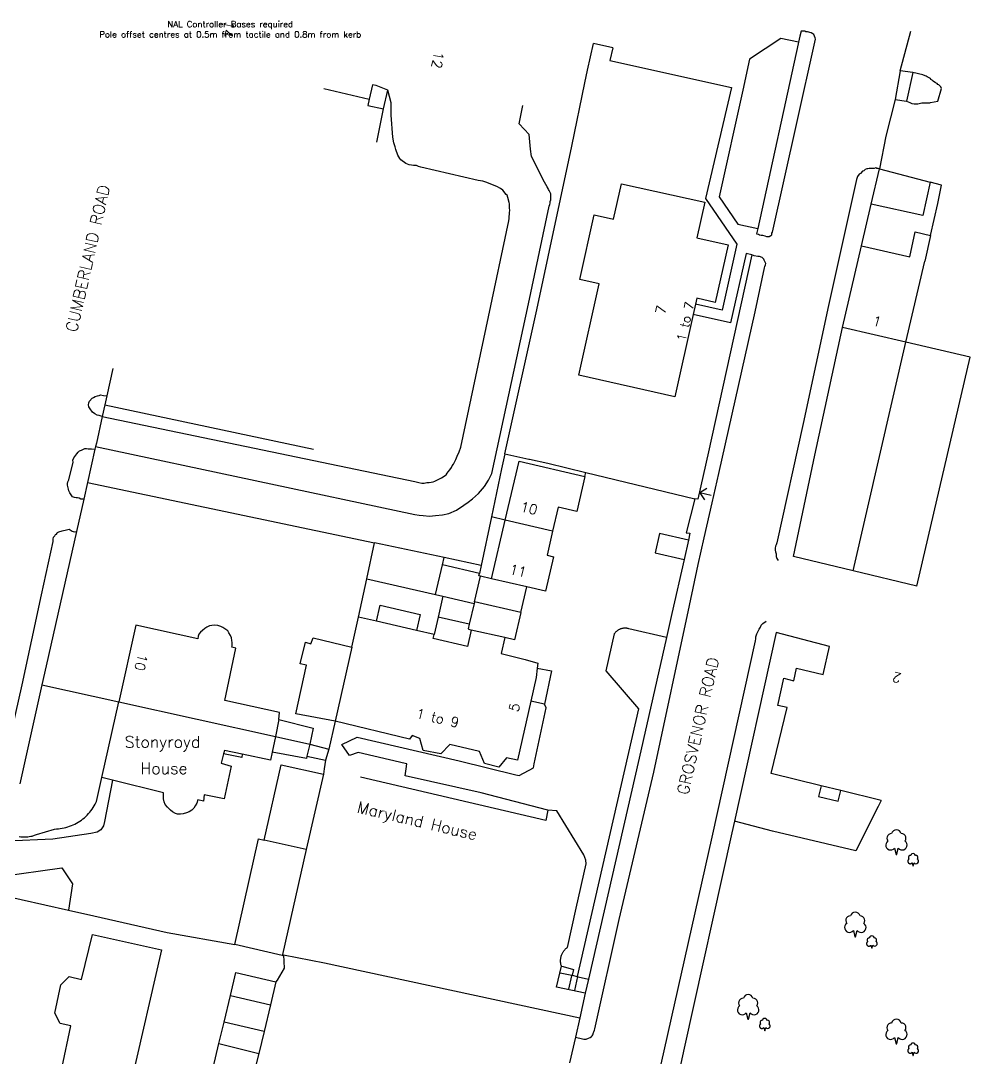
# Model space of a CAD drawing. Extents: x 427500 to 429848, y 434500 to 436505.
# Drawn here: x 428752.9 to 428868.1, y 435709.7 to 435835.7 of the extents above; entities that cross this region are included whole.
import ezdxf

# ---------------------------------------------------------------- set-up
doc = ezdxf.new("R2010")
doc.units = 0
doc.layers.get('0').update_dxf_attribs({"color": 222})
doc.layers.add('LPTIP_Ex_Base', color=8, linetype='Continuous')
doc.styles.add('MtXpl_Romans', font='romans__.ttf')
doc.styles.get("Standard").update_dxf_attribs({"font": 'romans.shx'})

msp = doc.modelspace()

# ---------------------------------------------------------------- linework, layer by layer
at = {"layer": 'LPTIP_Ex_Base', "color": 251, "true_color": 0x636466}
for p, q in [((428847.45, 435833.81), (428847.29, 435833.06)), ((428847.58, 435834.4), (428847.45, 435833.81)), ((428848.05, 435834.4), (428847.58, 435834.4)), ((428848.15, 435834.35), (428848.05, 435834.4)), ((428848.35, 435834.35), (428848.15, 435834.35)), ((428848.8, 435834.2), (428848.35, 435834.35)), ((428849, 435834.1), (428848.8, 435834.2)), ((428849.15, 435834), (428849, 435834.1)), ((428849.3, 435833.6), (428849.15, 435834)), ((428849.35, 435833.45), (428849.3, 435833.6)), ((428859.6, 435829.6), (428860.9, 435834.4)), ((428821.67, 435829.67), (428822.38, 435832.91)), ((428824.72, 435832.37), (428822.38, 435832.91)), ((428824.72, 435832.37), (428824.37, 435830.84)), ((428845.15, 435833.53), (428841.33, 435831.01)), ((428847.25, 435832.87), (428842.33, 435810.47)), ((428847.29, 435833.06), (428845.15, 435833.53)), ((428847.05, 435823.1), (428849.35, 435833.45)), ((428847.29, 435833.06), (428847.25, 435832.87)), ((428824.37, 435830.84), (428839.16, 435827.56)), ((428841.33, 435831.01), (428840.51, 435827.26)), ((428821.35, 435828.13), (428821.67, 435829.67)), ((428859.6, 435829.6), (428859, 435826.1)), ((428861.17, 435829.38), (428859.6, 435829.6)), ((428861.17, 435829.38), (428860.4, 435825.9)), ((428862.35, 435829.1), (428861.17, 435829.38)), ((428862.65, 435829), (428862.35, 435829.1)), ((428862.75, 435828.95), (428862.65, 435829)), ((428862.9, 435828.85), (428862.75, 435828.95)), ((428863.05, 435828.8), (428862.9, 435828.85)), ((428863.2, 435828.7), (428863.05, 435828.8)), ((428863.3, 435828.65), (428863.2, 435828.7)), ((428863.35, 435828.55), (428863.3, 435828.65)), ((428863.5, 435828.45), (428863.35, 435828.55)), ((428789.65, 435827.45), (428795.16, 435826.15)), ((428795.55, 435827.9), (428795.16, 435826.15)), ((428796.02, 435827.8), (428795.55, 435827.9)), ((428797.41, 435827.26), (428796.02, 435827.8)), ((428796.9, 435825), (428797.41, 435827.26)), ((428797.85, 435825.7), (428797.41, 435827.26)), ((428819.75, 435820.45), (428821.35, 435828.13)), ((428839.16, 435827.56), (428835.99, 435814.08)), ((428840.51, 435827.26), (428837.65, 435814.28)), ((428863.6, 435828.35), (428863.5, 435828.45)), ((428863.9, 435828.15), (428863.6, 435828.35)), ((428864.1, 435828.05), (428863.9, 435828.15)), ((428864.2, 435827.95), (428864.1, 435828.05)), ((428864.3, 435827.9), (428864.2, 435827.95)), ((428864.2, 435825.9), (428864.65, 435827.45)), ((428864.55, 435827.65), (428864.3, 435827.9)), ((428864.65, 435827.45), (428864.55, 435827.65)), ((428795.16, 435826.15), (428795, 435825.4)), ((428859, 435826.1), (428857.88, 435821.66)), ((428859, 435826.1), (428860.4, 435825.9)), ((428795, 435825.4), (428796.9, 435825)), ((428796.08, 435820.93), (428796.9, 435825)), ((428797.85, 435824.2), (428797.85, 435825.7)), ((428813.35, 435823.15), (428813.8, 435825.4)), ((428860.4, 435825.9), (428860.8, 435825.75)), ((428860.8, 435825.75), (428861.05, 435825.65)), ((428861.05, 435825.65), (428861.3, 435825.6)), ((428861.3, 435825.6), (428861.75, 435825.6)), ((428861.75, 435825.6), (428862.25, 435825.7)), ((428862.25, 435825.7), (428863.2, 435825.7)), ((428863.2, 435825.7), (428863.3, 435825.75)), ((428863.3, 435825.75), (428864.2, 435825.9)), ((428798.05, 435821.55), (428797.85, 435824.2)), ((428814.58, 435821.88), (428813.35, 435823.15)), ((428844.1, 435810), (428847.05, 435823.1)), ((428798.15, 435820.85), (428798.05, 435821.55)), ((428814.75, 435820.1), (428814.58, 435821.88)), ((428857.88, 435821.66), (428857.11, 435817.71)), ((428798.25, 435820.6), (428798.15, 435820.85)), ((428798.3, 435820.35), (428798.25, 435820.6)), ((428798.4, 435820.05), (428798.3, 435820.35)), ((428798.5, 435819.8), (428798.4, 435820.05)), ((428798.55, 435819.6), (428798.5, 435819.8)), ((428814.85, 435819.2), (428814.75, 435820.1)), ((428815.5, 435800.6), (428819.75, 435820.45)), ((428798.65, 435819.35), (428798.55, 435819.6)), ((428798.75, 435819.15), (428798.65, 435819.35)), ((428798.9, 435818.95), (428798.75, 435819.15)), ((428799, 435818.8), (428798.9, 435818.95)), ((428799.6, 435818.35), (428799, 435818.8)), ((428816.45, 435816.1), (428814.85, 435819.2)), ((428799.8, 435818.25), (428799.6, 435818.35)), ((428800, 435818.2), (428799.8, 435818.25)), ((428800.3, 435818.15), (428800, 435818.2)), ((428800.55, 435818.1), (428800.3, 435818.15)), ((428800.9, 435818.1), (428800.55, 435818.1)), ((428801.15, 435818), (428800.9, 435818.1)), ((428801.45, 435817.9), (428801.15, 435818)), ((428808.4, 435816.3), (428801.45, 435817.9)), ((428855.05, 435817.4), (428854.8, 435817.15)), ((428855.2, 435817.45), (428855.05, 435817.4)), ((428855.35, 435817.6), (428855.2, 435817.45)), ((428855.55, 435817.7), (428855.35, 435817.6)), ((428855.7, 435817.7), (428855.55, 435817.7)), ((428855.85, 435817.75), (428855.7, 435817.7)), ((428856.45, 435817.75), (428855.85, 435817.75)), ((428856.08, 435813.42), (428857.11, 435817.71)), ((428856.65, 435817.8), (428856.45, 435817.75)), ((428856.8, 435817.75), (428856.65, 435817.8)), ((428856.95, 435817.75), (428856.8, 435817.75)), ((428857.11, 435817.71), (428856.95, 435817.75)), ((428857.11, 435817.71), (428863.25, 435816.1)), ((428808.95, 435816.2), (428808.4, 435816.3)), ((428809.45, 435816.05), (428808.95, 435816.2)), ((428810.15, 435815.75), (428809.45, 435816.05)), ((428816.75, 435815.5), (428816.45, 435816.1)), ((428854.3, 435816.4), (428850.9, 435801.1)), ((428854.45, 435816.75), (428854.3, 435816.4)), ((428854.65, 435817.05), (428854.45, 435816.75)), ((428854.8, 435817.15), (428854.65, 435817.05)), ((428863.25, 435816.1), (428862.35, 435812.05)), ((428864.65, 435815.7), (428863.25, 435816.1)), ((428810.65, 435815.55), (428810.15, 435815.75)), ((428811.1, 435815.3), (428810.65, 435815.55)), ((428811.4, 435815.1), (428811.1, 435815.3)), ((428811.8, 435814.6), (428811.4, 435815.1)), ((428816.9, 435815.3), (428816.75, 435815.5)), ((428816.95, 435815.2), (428816.9, 435815.3)), ((428817, 435815.05), (428816.95, 435815.2)), ((428817.2, 435814.65), (428817, 435815.05)), ((428824.84, 435811.59), (428825.8, 435815.89)), ((428825.8, 435815.89), (428835.9, 435813.65)), ((428864.17, 435813.51), (428864.65, 435815.7)), ((428811.9, 435814.5), (428811.8, 435814.6)), ((428812, 435814.2), (428811.9, 435814.5)), ((428812.15, 435813.6), (428812, 435814.2)), ((428812.2, 435813.45), (428812.15, 435813.6)), ((428812.2, 435812.95), (428812.2, 435813.45)), ((428817.1, 435813.35), (428817.15, 435813.55)), ((428817.15, 435813.75), (428817.2, 435813.95)), ((428817.15, 435813.55), (428817.15, 435813.75)), ((428817.2, 435813.95), (428817.2, 435814.65)), ((428835.9, 435813.65), (428834.95, 435809.34)), ((428835.99, 435814.08), (428839.78, 435808.57)), ((428837.65, 435814.28), (428839.91, 435810.99)), ((428854.93, 435808.35), (428856.08, 435813.42)), ((428862.35, 435812.05), (428856.08, 435813.42)), ((428863.3, 435809.6), (428864.17, 435813.51)), ((428812.15, 435811.95), (428812.2, 435812.15)), ((428812.25, 435812.65), (428812.2, 435812.95)), ((428812.2, 435812.4), (428812.25, 435812.65)), ((428812.2, 435812.15), (428812.2, 435812.4)), ((428814.5, 435801.3), (428817, 435813.15)), ((428817, 435813.15), (428817.1, 435813.35)), ((428809.65, 435799.75), (428812.1, 435811.4)), ((428812.1, 435811.4), (428812.15, 435811.65)), ((428812.15, 435811.65), (428812.15, 435811.95)), ((428820.72, 435804.25), (428822.47, 435812.11)), ((428822.47, 435812.11), (428824.84, 435811.59)), ((428839.91, 435810.99), (428842.33, 435810.47)), ((428842.33, 435810.47), (428842.19, 435809.81)), ((428842.19, 435809.81), (428842.4, 435809.75)), ((428842.4, 435809.75), (428842.55, 435809.7)), ((428842.55, 435809.7), (428842.75, 435809.65)), ((428842.75, 435809.65), (428842.9, 435809.65)), ((428842.9, 435809.65), (428843.2, 435809.55)), ((428843.9, 435809.6), (428844.05, 435809.7)), ((428844.05, 435809.9), (428844.1, 435810)), ((428844.05, 435809.7), (428844.05, 435809.9)), ((428860.8, 435807), (428861.45, 435810.05)), ((428861.45, 435810.05), (428863.3, 435809.6)), ((428834.95, 435809.34), (428838.74, 435808.49)), ((428838.74, 435808.49), (428837.17, 435801.49)), ((428839.78, 435808.57), (428838, 435800.56)), ((428843.2, 435809.55), (428843.4, 435809.5)), ((428843.4, 435809.5), (428843.7, 435809.5)), ((428843.7, 435809.5), (428843.9, 435809.6)), ((428863.3, 435809.6), (428862.6, 435806.5)), ((428841.63, 435807.27), (428836.35, 435783.35)), ((428840.91, 435807.43), (428839.02, 435799)), ((428841.63, 435807.27), (428840.91, 435807.43)), ((428841.9, 435807.15), (428841.63, 435807.27)), ((428842.35, 435807.05), (428841.9, 435807.15)), ((428852.63, 435798.45), (428854.93, 435808.35)), ((428854.93, 435808.35), (428860.8, 435807)), ((428842.55, 435807.05), (428842.35, 435807.05)), ((428842.85, 435806.95), (428842.55, 435807.05)), ((428843.05, 435806.75), (428842.85, 435806.95)), ((428843.1, 435806.6), (428843.05, 435806.75)), ((428843.3, 435806.2), (428843.1, 435806.6)), ((428843.15, 435805.7), (428843.2, 435805.85)), ((428843.2, 435805.85), (428843.25, 435806.05)), ((428843.25, 435806.05), (428843.3, 435806.2)), ((428860.32, 435796.65), (428862.6, 435806.5)), ((428842, 435800.35), (428843.15, 435805.7)), ((428820.63, 435792.63), (428823.09, 435803.73)), ((428823.09, 435803.73), (428820.72, 435804.25)), ((428810.05, 435780.7), (428814.5, 435801.3)), ((428834.76, 435801.28), (428834.48, 435800.01)), ((428834.92, 435801.99), (428834.76, 435801.28)), ((428838, 435800.56), (428834.76, 435801.28)), ((428837.17, 435801.49), (428834.92, 435801.99)), ((428850.9, 435801.1), (428847.85, 435786.8)), ((428806.3, 435783.9), (428809.65, 435799.75)), ((428811.62, 435783.12), (428815.5, 435800.6)), ((428834.48, 435800.01), (428832.27, 435790.04)), ((428839.02, 435799), (428834.48, 435800.01)), ((428837.6, 435780.7), (428842, 435800.35)), ((428849.25, 435782.95), (428852.63, 435798.45)), ((428860.32, 435796.65), (428852.63, 435798.45)), ((428853.9, 435768.9), (428860.32, 435796.65)), ((428868.12, 435794.83), (428860.32, 435796.65)), ((428861.62, 435767.03), (428868.12, 435794.83)), ((428764.07, 435793.47), (428763.33, 435790.13)), ((428832.27, 435790.04), (428820.63, 435792.63)), ((428761.15, 435789.3), (428761.2, 435789.5)), ((428761.2, 435789.5), (428761.55, 435789.85)), ((428761.55, 435789.85), (428761.7, 435789.95)), ((428761.7, 435789.95), (428761.9, 435790.05)), ((428761.9, 435790.05), (428762.2, 435790.15)), ((428762.2, 435790.15), (428762.4, 435790.2)), ((428762.4, 435790.2), (428762.55, 435790.25)), ((428762.55, 435790.25), (428762.9, 435790.2)), ((428762.9, 435790.2), (428763.33, 435790.13)), ((428763.33, 435790.13), (428763.09, 435789.06)), ((428761.1, 435789.05), (428761.15, 435789.3)), ((428761.15, 435788.8), (428761.1, 435789.05)), ((428761.3, 435788.55), (428761.15, 435788.8)), ((428761.6, 435788.15), (428761.3, 435788.55)), ((428763.09, 435789.06), (428762.77, 435787.62)), ((428763.09, 435789.06), (428788.4, 435783.65)), ((428761.85, 435787.95), (428761.6, 435788.15)), ((428762.15, 435787.8), (428761.85, 435787.95)), ((428762.77, 435787.62), (428762.05, 435784.4)), ((428762.4, 435787.75), (428762.15, 435787.8)), ((428762.77, 435787.62), (428762.4, 435787.75)), ((428762.77, 435787.62), (428800.72, 435779.74)), ((428847.85, 435786.8), (428844.65, 435772.3)), ((428759.7, 435783.1), (428759.85, 435783.3)), ((428759.85, 435783.3), (428760, 435783.45)), ((428760, 435783.45), (428760.25, 435783.55)), ((428760.25, 435783.55), (428760.65, 435783.75)), ((428760.65, 435783.75), (428760.85, 435783.75)), ((428760.85, 435783.75), (428761.05, 435783.7)), ((428761.88, 435783.65), (428760.97, 435779.63)), ((428761.05, 435783.7), (428761.45, 435783.7)), ((428761.45, 435783.7), (428761.88, 435783.65)), ((428761.96, 435783.98), (428761.88, 435783.65)), ((428762.05, 435784.4), (428761.96, 435783.98)), ((428761.96, 435783.98), (428800.7, 435775.75)), ((428805.85, 435782.8), (428806.1, 435783.35)), ((428806.1, 435783.35), (428806.3, 435783.9)), ((428836.35, 435783.35), (428835.05, 435777.6)), ((428758.7, 435779.95), (428759.25, 435782.1)), ((428759.2, 435782.35), (428759.3, 435782.6)), ((428759.25, 435782.1), (428759.2, 435782.35)), ((428759.3, 435782.6), (428759.7, 435783.1)), ((428805.4, 435781.85), (428805.55, 435782.15)), ((428805.55, 435782.15), (428805.7, 435782.4)), ((428805.7, 435782.4), (428805.75, 435782.6)), ((428805.75, 435782.6), (428805.85, 435782.8)), ((428811.62, 435783.12), (428811.24, 435781.27)), ((428811.62, 435783.12), (428814.53, 435782.46)), ((428811.68, 435775.05), (428813.35, 435782.21)), ((428813.35, 435782.21), (428821.34, 435780.35)), ((428814.53, 435782.46), (428814.62, 435782.44)), ((428814.62, 435782.44), (428816.83, 435781.95)), ((428816.83, 435781.95), (428821.45, 435780.84)), ((428846.65, 435770.65), (428849.25, 435782.95)), ((428804.5, 435780.55), (428804.65, 435780.75)), ((428804.65, 435780.75), (428804.75, 435780.9)), ((428804.75, 435780.9), (428804.95, 435781.15)), ((428804.95, 435781.15), (428805.15, 435781.45)), ((428805.15, 435781.45), (428805.25, 435781.65)), ((428805.25, 435781.65), (428805.4, 435781.85)), ((428809.65, 435779.9), (428810.05, 435780.7)), ((428811.24, 435781.27), (428810, 435775.44)), ((428821.34, 435780.35), (428821.45, 435780.84)), ((428821.45, 435780.84), (428834.7, 435777.65)), ((428836.8, 435777.16), (428837.6, 435780.7)), ((428758.55, 435779.5), (428758.6, 435779.7)), ((428758.55, 435779.3), (428758.55, 435779.5)), ((428758.6, 435779.7), (428758.7, 435779.95)), ((428760.97, 435779.63), (428760.52, 435777.6)), ((428760.97, 435779.63), (428795.83, 435772.28)), ((428800.72, 435779.74), (428801.2, 435779.6)), ((428801.2, 435779.6), (428801.55, 435779.55)), ((428801.55, 435779.55), (428801.85, 435779.55)), ((428801.85, 435779.55), (428802.15, 435779.6)), ((428802.15, 435779.6), (428802.45, 435779.6)), ((428802.45, 435779.6), (428802.95, 435779.7)), ((428802.95, 435779.7), (428803.15, 435779.8)), ((428803.15, 435779.8), (428803.3, 435779.85)), ((428803.3, 435779.85), (428803.45, 435779.95)), ((428803.45, 435779.95), (428803.95, 435780.2)), ((428803.95, 435780.2), (428804.4, 435780.45)), ((428804.4, 435780.45), (428804.5, 435780.55)), ((428809.15, 435779.15), (428809.65, 435779.9)), ((428821.34, 435780.35), (428820.35, 435776.11)), ((428758.65, 435778.8), (428758.55, 435779.3)), ((428758.7, 435778.6), (428758.65, 435778.8)), ((428758.8, 435778.45), (428758.7, 435778.6)), ((428758.85, 435778.35), (428758.8, 435778.45)), ((428759.15, 435777.9), (428758.85, 435778.35)), ((428807.7, 435777.65), (428808.45, 435778.3)), ((428808.45, 435778.3), (428809.15, 435779.15)), ((428759.4, 435777.8), (428759.15, 435777.9)), ((428759.6, 435777.75), (428759.4, 435777.8)), ((428759.75, 435777.75), (428759.6, 435777.75)), ((428760.52, 435777.6), (428759.63, 435773.67)), ((428759.95, 435777.7), (428759.75, 435777.75)), ((428760.15, 435777.6), (428759.95, 435777.7)), ((428760.52, 435777.6), (428760.15, 435777.6)), ((428806.65, 435776.85), (428807.2, 435777.25)), ((428807.2, 435777.25), (428807.7, 435777.65)), ((428834.7, 435777.65), (428833.65, 435773.5)), ((428835.05, 435777.6), (428834.7, 435777.65)), ((428835.84, 435772.91), (428836.8, 435777.16)), ((428800.7, 435775.75), (428801.25, 435775.65)), ((428801.25, 435775.65), (428801.7, 435775.6)), ((428803.2, 435775.6), (428804.05, 435775.7)), ((428804.05, 435775.7), (428804.85, 435775.85)), ((428804.85, 435775.85), (428805.75, 435776.25)), ((428805.75, 435776.25), (428806.65, 435776.85)), ((428818.11, 435776.64), (428817.43, 435773.71)), ((428820.35, 435776.11), (428818.11, 435776.64)), ((428801.7, 435775.6), (428802.5, 435775.55)), ((428802.5, 435775.55), (428803.2, 435775.6)), ((428810, 435775.44), (428808.75, 435769.55)), ((428811.68, 435775.05), (428810, 435775.44)), ((428810.02, 435767.93), (428811.68, 435775.05)), ((428817.43, 435773.71), (428811.68, 435775.05)), ((428759.63, 435773.67), (428755.95, 435757.35)), ((428756.85, 435773), (428757, 435773.15)), ((428757, 435773.15), (428757.1, 435773.3)), ((428757.1, 435773.3), (428757.2, 435773.35)), ((428757.2, 435773.35), (428757.3, 435773.45)), ((428757.3, 435773.45), (428757.35, 435773.55)), ((428757.35, 435773.55), (428757.5, 435773.65)), ((428757.5, 435773.65), (428757.9, 435773.75)), ((428757.9, 435773.75), (428758.05, 435773.8)), ((428758.05, 435773.8), (428758.25, 435773.85)), ((428758.25, 435773.85), (428758.75, 435773.95)), ((428758.75, 435773.95), (428759.1, 435773.7)), ((428759.1, 435773.7), (428759.35, 435773.65)), ((428759.35, 435773.65), (428759.63, 435773.67)), ((428817.43, 435773.71), (428816.75, 435770.79)), ((428830.42, 435773.42), (428829.89, 435771.08)), ((428833.92, 435772.63), (428830.42, 435773.42)), ((428833.65, 435773.5), (428834.1, 435773.45)), ((428834.1, 435773.45), (428833.92, 435772.63)), ((428755.4, 435766), (428756.8, 435772.45)), ((428756.8, 435772.75), (428756.85, 435773)), ((428756.8, 435772.45), (428756.8, 435772.75)), ((428794.87, 435767.94), (428795.83, 435772.28)), ((428804.25, 435770.5), (428795.83, 435772.28)), ((428833.92, 435772.63), (428833.39, 435770.28)), ((428835.1, 435769.65), (428835.84, 435772.91)), ((428844.5, 435771.9), (428844.45, 435771.65)), ((428844.55, 435772.05), (428844.5, 435771.9)), ((428844.65, 435772.3), (428844.55, 435772.05)), ((428817.53, 435770.61), (428816.55, 435766.42)), ((428816.75, 435770.79), (428817.53, 435770.61)), ((428829.89, 435771.08), (428833.39, 435770.28)), ((428844.45, 435771.65), (428844.45, 435771.4)), ((428844.45, 435771.4), (428844.5, 435771.2)), ((428844.5, 435771.2), (428844.55, 435770.95)), ((428844.55, 435770.95), (428844.55, 435770.65)), ((428844.55, 435770.65), (428844.65, 435770.4)), ((428853.9, 435768.9), (428846.65, 435770.65)), ((428803.22, 435766.02), (428804.05, 435769.62)), ((428804.05, 435769.62), (428804.25, 435770.5)), ((428808.55, 435768.58), (428804.05, 435769.62)), ((428808.75, 435769.55), (428804.25, 435770.5)), ((428808.75, 435769.55), (428808.55, 435768.58)), ((428833.39, 435770.28), (428831.91, 435763.71)), ((428834.04, 435764.68), (428835.1, 435769.65)), ((428844.65, 435770.4), (428844.8, 435770.15)), ((428807.94, 435765.15), (428808.66, 435768.25)), ((428808.48, 435768.29), (428808.55, 435768.58)), ((428808.66, 435768.25), (428808.48, 435768.29)), ((428810.02, 435767.93), (428808.66, 435768.25)), ((428861.62, 435767.03), (428853.9, 435768.9)), ((428793.85, 435763.29), (428794.87, 435767.94)), ((428794.87, 435767.94), (428803.22, 435766.02)), ((428814.31, 435766.94), (428810.02, 435767.93)), ((428813.59, 435763.83), (428814.31, 435766.94)), ((428816.55, 435766.42), (428814.31, 435766.94)), ((428753.05, 435755.05), (428755.4, 435766)), ((428803.22, 435766.02), (428804.09, 435765.82)), ((428804.09, 435765.82), (428803.53, 435763.29)), ((428804.09, 435765.82), (428807.89, 435764.95)), ((428796.04, 435762.78), (428796.49, 435764.73)), ((428796.49, 435764.73), (428801.36, 435763.6)), ((428807.89, 435764.95), (428807.3, 435762.42)), ((428807.94, 435765.15), (428807.89, 435764.95)), ((428813.59, 435763.83), (428807.94, 435765.15)), ((428829.7, 435744.45), (428834.04, 435764.68)), ((428793.05, 435759.65), (428793.85, 435763.29)), ((428796.04, 435762.78), (428793.85, 435763.29)), ((428801.36, 435763.6), (428800.91, 435761.65)), ((428803.53, 435763.29), (428803.05, 435761.15)), ((428807.3, 435762.42), (428803.53, 435763.29)), ((428813.59, 435763.83), (428812.81, 435760.54)), ((428831.91, 435763.71), (428831.26, 435760.82)), ((428766.85, 435762.29), (428764.76, 435752.98)), ((428774.35, 435760.65), (428766.85, 435762.29)), ((428775.2, 435761.9), (428774.95, 435761.65)), ((428775.45, 435762.05), (428775.2, 435761.9)), ((428775.8, 435762.2), (428775.45, 435762.05)), ((428776.05, 435762.25), (428775.8, 435762.2)), ((428776.45, 435762.3), (428776.05, 435762.25)), ((428776.8, 435762.25), (428776.45, 435762.3)), ((428777.15, 435762.15), (428776.8, 435762.25)), ((428777.4, 435762), (428777.15, 435762.15)), ((428778, 435761.6), (428777.4, 435762)), ((428800.91, 435761.65), (428796.04, 435762.78)), ((428807.3, 435762.42), (428807.17, 435761.84)), ((428807.17, 435761.84), (428807.55, 435761.7)), ((428825.55, 435761.79), (428825.49, 435761.76)), ((428825.61, 435761.82), (428825.55, 435761.79)), ((428825.68, 435761.84), (428825.61, 435761.82)), ((428825.76, 435761.87), (428825.68, 435761.84)), ((428825.83, 435761.89), (428825.76, 435761.87)), ((428825.89, 435761.9), (428825.83, 435761.89)), ((428825.96, 435761.91), (428825.89, 435761.9)), ((428826.02, 435761.92), (428825.96, 435761.91)), ((428826.09, 435761.93), (428826.02, 435761.92)), ((428826.16, 435761.93), (428826.09, 435761.93)), ((428826.22, 435761.93), (428826.16, 435761.93)), ((428826.29, 435761.93), (428826.22, 435761.93)), ((428826.35, 435761.93), (428826.29, 435761.93)), ((428826.42, 435761.92), (428826.35, 435761.93)), ((428826.49, 435761.91), (428826.42, 435761.92)), ((428826.55, 435761.89), (428826.49, 435761.91)), ((428826.62, 435761.88), (428826.55, 435761.89)), ((428826.68, 435761.86), (428826.62, 435761.88)), ((428831.26, 435760.82), (428826.68, 435761.86)), ((428842.35, 435761.5), (428842.5, 435761.8)), ((428842.5, 435761.8), (428842.65, 435762.05)), ((428842.65, 435762.05), (428842.75, 435762.3)), ((428842.75, 435762.3), (428842.95, 435762.5)), ((428842.95, 435762.5), (428843.35, 435762.8)), ((428774.4, 435760.95), (428774.35, 435760.65)), ((428774.5, 435761.2), (428774.4, 435760.95)), ((428774.7, 435761.45), (428774.5, 435761.2)), ((428774.95, 435761.65), (428774.7, 435761.45)), ((428778.15, 435761.35), (428778, 435761.6)), ((428778.35, 435761.05), (428778.15, 435761.35)), ((428778.45, 435760.75), (428778.35, 435761.05)), ((428778.5, 435760.45), (428778.45, 435760.75)), ((428788.1, 435760.05), (428788.35, 435760.75)), ((428788.35, 435760.75), (428793.05, 435759.65)), ((428803.05, 435761.15), (428800.91, 435761.65)), ((428802.95, 435760.7), (428803.05, 435761.15)), ((428807.1, 435759.7), (428802.95, 435760.7)), ((428807.55, 435761.7), (428807.1, 435759.7)), ((428811.65, 435760.79), (428807.55, 435761.7)), ((428811.65, 435760.79), (428811.2, 435758.86)), ((428812.81, 435760.52), (428811.65, 435760.79)), ((428812.81, 435760.54), (428812.81, 435760.52)), ((428824.9, 435761.23), (428823.88, 435756.75)), ((428824.94, 435761.29), (428824.9, 435761.23)), ((428824.98, 435761.34), (428824.94, 435761.29)), ((428825.02, 435761.39), (428824.98, 435761.34)), ((428825.07, 435761.44), (428825.02, 435761.39)), ((428825.12, 435761.49), (428825.07, 435761.44)), ((428825.17, 435761.53), (428825.12, 435761.49)), ((428825.22, 435761.58), (428825.17, 435761.53)), ((428825.27, 435761.62), (428825.22, 435761.58)), ((428825.32, 435761.66), (428825.27, 435761.62)), ((428825.38, 435761.69), (428825.32, 435761.66)), ((428825.44, 435761.73), (428825.38, 435761.69)), ((428825.49, 435761.76), (428825.44, 435761.73)), ((428831.26, 435760.82), (428827.95, 435746.15)), ((428844.55, 435761.4), (428839.51, 435738.51)), ((428842.05, 435760.4), (428842.1, 435760.65)), ((428842.1, 435760.9), (428842.2, 435761.25)), ((428842.1, 435760.65), (428842.1, 435760.9)), ((428842.2, 435761.25), (428842.35, 435761.5)), ((428851.03, 435759.73), (428844.55, 435761.4)), ((428777.65, 435753.15), (428779, 435759.5)), ((428778.55, 435760.2), (428778.5, 435760.45)), ((428778.5, 435759.65), (428778.55, 435759.8)), ((428779, 435759.5), (428778.5, 435759.65)), ((428778.55, 435759.8), (428778.55, 435760.2)), ((428786.8, 435757.6), (428787.45, 435760.25)), ((428787.45, 435760.25), (428788.1, 435760.05)), ((428793.05, 435759.65), (428791.03, 435750.65)), ((428836.8, 435736.55), (428842.05, 435760.4)), ((428850.25, 435756.3), (428851.03, 435759.73)), ((428811.2, 435758.86), (428814.08, 435758.12)), ((428814.08, 435758.12), (428815.65, 435757.7)), ((428755.95, 435757.35), (428755.44, 435755.04)), ((428786.25, 435751.55), (428787.55, 435757.45)), ((428787.55, 435757.45), (428786.8, 435757.6)), ((428815.57, 435757.1), (428815.42, 435755.95)), ((428815.65, 435757.7), (428815.57, 435757.1)), ((428815.57, 435757.1), (428817.29, 435756.74)), ((428817.29, 435756.74), (428816.44, 435752.73)), ((428823.88, 435756.75), (428827.87, 435752.16)), ((428846.7, 435755.55), (428847.05, 435757.1)), ((428847.05, 435757.1), (428850.25, 435756.3)), ((428815.42, 435755.95), (428814.77, 435753.08)), ((428844.75, 435752.55), (428845.5, 435755.85)), ((428845.5, 435755.85), (428846.7, 435755.55)), ((428751.43, 435747.84), (428753.05, 435755.05)), ((428755.44, 435755.04), (428752.77, 435743.04)), ((428755.44, 435755.04), (428764.76, 435752.98)), ((428762.7, 435743.8), (428764.76, 435752.98)), ((428764.76, 435752.98), (428783.78, 435748.78)), ((428784.3, 435751.7), (428777.65, 435753.15)), ((428814.77, 435753.08), (428813.15, 435745.9)), ((428816.44, 435752.73), (428814.77, 435753.08)), ((428784.2, 435750.83), (428784.3, 435751.7)), ((428815.2, 435745.46), (428816.65, 435752.28)), ((428816.65, 435752.28), (428816.44, 435752.73)), ((428827.87, 435752.16), (428820.43, 435719.65)), ((428843.95, 435744.3), (428845.9, 435752.3)), ((428845.9, 435752.3), (428844.75, 435752.55)), ((428784.2, 435750.83), (428783.78, 435748.78)), ((428784.2, 435750.83), (428788.35, 435749.8)), ((428791.03, 435750.65), (428786.25, 435751.55)), ((428791.03, 435750.65), (428790.25, 435747.25)), ((428800.05, 435748.45), (428791.03, 435750.65)), ((428788.35, 435749.8), (428787.98, 435747.85)), ((428783.78, 435748.78), (428783.4, 435746.9)), ((428783.78, 435748.78), (428787.98, 435747.85)), ((428791.84, 435747.8), (428793.7, 435748.7)), ((428793.7, 435748.7), (428806.1, 435745.85)), ((428800.4, 435748.9), (428800.05, 435748.45)), ((428801.3, 435748.55), (428800.4, 435748.9)), ((428801.7, 435747.1), (428801.3, 435748.55)), ((428777.5, 435746.7), (428777.2, 435745.55)), ((428777.6, 435747.1), (428777.5, 435746.7)), ((428779.7, 435746.25), (428777.5, 435746.7)), ((428779.74, 435746.64), (428777.6, 435747.1)), ((428783.4, 435746.9), (428783.2, 435745.9)), ((428787.55, 435746.1), (428783.4, 435746.9)), ((428787.98, 435747.85), (428787.61, 435746.39)), ((428787.98, 435747.85), (428790.25, 435747.25)), ((428790.25, 435747.25), (428789.88, 435745.92)), ((428792.76, 435746.46), (428791.84, 435747.8)), ((428793.82, 435746.83), (428792.76, 435746.46)), ((428799.53, 435745.52), (428793.82, 435746.83)), ((428803.85, 435746.7), (428801.7, 435747.1)), ((428804.95, 435747.8), (428803.85, 435746.7)), ((428808.55, 435746.95), (428804.95, 435747.8)), ((428809.15, 435745.5), (428808.55, 435746.95)), ((428777.2, 435745.55), (428778.4, 435745.2)), ((428779.74, 435746.64), (428779.7, 435746.25)), ((428783.2, 435745.9), (428779.74, 435746.64)), ((428787.61, 435746.39), (428787.55, 435746.1)), ((428787.61, 435746.39), (428789.88, 435745.92)), ((428789.88, 435745.92), (428789.72, 435744.87)), ((428799.72, 435745.48), (428799.53, 435745.52)), ((428799.65, 435744.85), (428799.72, 435745.48)), ((428806.1, 435745.85), (428812.95, 435744.15)), ((428810.9, 435745.05), (428809.15, 435745.5)), ((428811.85, 435746.2), (428810.9, 435745.05)), ((428813.15, 435745.9), (428811.85, 435746.2)), ((428815.1, 435744.97), (428815.2, 435745.46)), ((428827.95, 435746.15), (428821.79, 435719.32)), ((428778.4, 435745.2), (428777.55, 435741.2)), ((428782.4, 435736.2), (428784.5, 435745.35)), ((428784.5, 435745.35), (428789.62, 435744.22)), ((428789.62, 435744.22), (428787.53, 435735.08)), ((428789.72, 435744.87), (428789.62, 435744.22)), ((428799.55, 435744), (428799.65, 435744.85)), ((428812.95, 435744.15), (428813.35, 435744.06)), ((428813.35, 435744.06), (428815.1, 435744.97)), ((428825.5, 435726.55), (428829.7, 435744.45)), ((428850.01, 435742.81), (428843.95, 435744.3)), ((428762.07, 435740.89), (428762.7, 435743.8)), ((428764, 435743.48), (428762.7, 435743.8)), ((428764, 435743.48), (428763.03, 435738.48)), ((428770.2, 435741.95), (428764, 435743.48)), ((428816.6, 435738.6), (428794.1, 435743.85)), ((428808.75, 435741.95), (428799.55, 435744)), ((428770.2, 435741.2), (428770.2, 435741.95)), ((428775.15, 435741.7), (428775.05, 435740.95)), ((428777.55, 435741.2), (428775.15, 435741.7)), ((428816.85, 435739.85), (428808.75, 435741.95)), ((428850.01, 435742.81), (428849.7, 435741.5)), ((428852.42, 435742.22), (428850.01, 435742.81)), ((428852.1, 435740.95), (428852.42, 435742.22)), ((428857.31, 435741.02), (428852.42, 435742.22)), ((428761.67, 435740.16), (428761.79, 435740.36)), ((428761.79, 435740.36), (428761.91, 435740.56)), ((428761.91, 435740.56), (428762.07, 435740.89)), ((428770.3, 435740.85), (428770.2, 435741.2)), ((428770.4, 435740.55), (428770.3, 435740.85)), ((428770.7, 435740.2), (428770.4, 435740.55)), ((428774.25, 435740.7), (428774.05, 435740.35)), ((428774.35, 435741.1), (428774.25, 435740.7)), ((428775.05, 435740.95), (428774.35, 435741.1)), ((428849.7, 435741.5), (428852.1, 435740.95)), ((428857.31, 435741.02), (428856.95, 435740.3)), ((428760.78, 435739.08), (428760.94, 435739.25)), ((428760.94, 435739.25), (428761.1, 435739.42)), ((428761.1, 435739.42), (428761.26, 435739.59)), ((428761.26, 435739.59), (428761.4, 435739.78)), ((428761.4, 435739.78), (428761.54, 435739.97)), ((428761.54, 435739.97), (428761.67, 435740.16)), ((428771.05, 435739.85), (428770.7, 435740.2)), ((428771.3, 435739.65), (428771.05, 435739.85)), ((428771.65, 435739.45), (428771.3, 435739.65)), ((428771.9, 435739.35), (428771.65, 435739.45)), ((428772.25, 435739.35), (428771.9, 435739.35)), ((428772.6, 435739.4), (428772.25, 435739.35)), ((428773, 435739.5), (428772.6, 435739.4)), ((428773.3, 435739.65), (428773, 435739.5)), ((428773.65, 435739.85), (428773.3, 435739.65)), ((428773.9, 435740.1), (428773.65, 435739.85)), ((428774.05, 435740.35), (428773.9, 435740.1)), ((428816.85, 435739.85), (428816.6, 435738.6)), ((428817.95, 435739.75), (428816.85, 435739.85)), ((428821.23, 435734.4), (428817.95, 435739.75)), ((428856.95, 435740.3), (428854.25, 435734.9)), ((428758.59, 435737.81), (428758.81, 435737.88)), ((428758.81, 435737.88), (428759.03, 435737.97)), ((428759.03, 435737.97), (428759.24, 435738.06)), ((428759.24, 435738.06), (428759.45, 435738.16)), ((428759.45, 435738.16), (428759.66, 435738.27)), ((428759.66, 435738.27), (428760.04, 435738.5)), ((428760.04, 435738.5), (428760.24, 435738.64)), ((428760.24, 435738.64), (428760.42, 435738.78)), ((428760.42, 435738.78), (428760.6, 435738.93)), ((428760.6, 435738.93), (428760.78, 435739.08)), ((428762.9, 435737.92), (428762.6, 435737.45)), ((428763.03, 435738.48), (428762.9, 435737.92)), ((428839.51, 435738.51), (428839.2, 435737.1)), ((428844.1, 435737.3), (428839.51, 435738.51)), ((428752.7, 435736.65), (428752.9, 435736.6)), ((428752.9, 435736.6), (428753.75, 435736.6)), ((428753.75, 435736.6), (428753.9, 435736.65)), ((428753.9, 435736.65), (428754.1, 435736.7)), ((428754.1, 435736.7), (428754.25, 435736.7)), ((428754.25, 435736.7), (428754.55, 435736.8)), ((428754.55, 435736.8), (428754.8, 435736.9)), ((428754.8, 435736.9), (428756.97, 435737.55)), ((428761.38, 435737.02), (428756.78, 435736.34)), ((428756.97, 435737.55), (428757.21, 435737.56)), ((428757.21, 435737.56), (428757.44, 435737.58)), ((428757.44, 435737.58), (428757.67, 435737.6)), ((428757.67, 435737.6), (428757.91, 435737.64)), ((428757.91, 435737.64), (428758.14, 435737.69)), ((428758.14, 435737.69), (428758.36, 435737.74)), ((428758.36, 435737.74), (428758.59, 435737.81)), ((428762.14, 435737.19), (428761.38, 435737.02)), ((428762.6, 435737.45), (428762.14, 435737.19)), ((428839.2, 435737.1), (428833.4, 435710.95)), ((428854.25, 435734.9), (428844.1, 435737.3)), ((428756.78, 435736.34), (428751.23, 435736.09)), ((428778.85, 435723.55), (428781.75, 435736.35)), ((428781.75, 435736.35), (428782.4, 435736.2)), ((428787.53, 435735.08), (428782.4, 435736.2)), ((428830.6, 435709), (428836.8, 435736.55)), ((428787.53, 435735.08), (428784.63, 435722.32)), ((428821.45, 435733.76), (428821.23, 435734.4)), ((428750.37, 435731.78), (428757.85, 435732.85)), ((428757.85, 435732.85), (428759.15, 435730.9)), ((428820.29, 435727.93), (428821.49, 435733.31)), ((428821.49, 435733.31), (428821.45, 435733.76)), ((428759.15, 435730.9), (428758.65, 435727.71)), ((428749.93, 435729.68), (428758.65, 435727.71)), ((428819.23, 435723.19), (428820.29, 435727.93)), ((428758.65, 435727.71), (428761.74, 435727.01)), ((428761.74, 435727.01), (428770.65, 435725)), ((428822.55, 435713.3), (428825.5, 435726.55)), ((428760.25, 435719.3), (428761.6, 435724.75)), ((428761.6, 435724.75), (428769.95, 435722.9)), ((428770.65, 435725), (428778.85, 435723.55)), ((428769.95, 435722.9), (428766.25, 435706.75)), ((428784.6, 435722.2), (428778.85, 435723.55)), ((428818.75, 435722.7), (428818.81, 435722.77)), ((428818.81, 435722.77), (428818.86, 435722.84)), ((428818.86, 435722.84), (428818.91, 435722.9)), ((428818.91, 435722.9), (428818.97, 435722.97)), ((428818.97, 435722.97), (428819.03, 435723.03)), ((428819.03, 435723.03), (428819.1, 435723.08)), ((428819.1, 435723.08), (428819.16, 435723.14)), ((428819.16, 435723.14), (428819.23, 435723.19)), ((428784.63, 435722.32), (428784.6, 435722.2)), ((428784.6, 435722.2), (428784.75, 435722.29)), ((428784.75, 435722.29), (428784.85, 435720.65)), ((428784.75, 435722.29), (428789.75, 435721.3)), ((428818.4, 435721.71), (428818.41, 435721.8)), ((428818.4, 435721.62), (428818.4, 435721.71)), ((428818.4, 435721.54), (428818.4, 435721.62)), ((428818.4, 435721.45), (428818.4, 435721.54)), ((428818.41, 435721.8), (428818.42, 435721.88)), ((428818.42, 435721.88), (428818.44, 435721.96)), ((428818.44, 435721.96), (428818.46, 435722.05)), ((428818.46, 435722.05), (428818.48, 435722.13)), ((428818.48, 435722.13), (428818.52, 435722.25)), ((428818.52, 435722.25), (428818.55, 435722.33)), ((428818.55, 435722.33), (428818.58, 435722.4)), ((428818.58, 435722.4), (428818.62, 435722.48)), ((428818.62, 435722.48), (428818.66, 435722.56)), ((428818.66, 435722.56), (428818.71, 435722.63)), ((428818.71, 435722.63), (428818.75, 435722.7)), ((428784.85, 435720.65), (428783.98, 435719.22)), ((428789.75, 435721.3), (428820.72, 435714.63)), ((428817.9, 435718.35), (428818.5, 435720.9)), ((428818.4, 435721.37), (428818.4, 435721.45)), ((428818.41, 435721.28), (428818.4, 435721.37)), ((428818.43, 435721.2), (428818.41, 435721.28)), ((428818.44, 435721.11), (428818.43, 435721.2)), ((428818.46, 435721.03), (428818.44, 435721.11)), ((428818.5, 435720.9), (428818.46, 435721.03)), ((428818.5, 435720.9), (428818.7, 435720.85)), ((428818.7, 435720.85), (428819.95, 435720.5)), ((428819.95, 435720.5), (428819.8, 435719.8)), ((428757.75, 435718.65), (428758.75, 435719.65)), ((428758.75, 435719.65), (428760.25, 435719.3)), ((428778.32, 435717.33), (428779, 435720.15)), ((428779, 435720.15), (428783.85, 435719)), ((428783.85, 435719), (428783.18, 435716.21)), ((428783.98, 435719.22), (428783.85, 435719)), ((428818.35, 435720.1), (428819.75, 435719.8)), ((428819.4, 435718.1), (428819.75, 435719.75)), ((428819.8, 435719.8), (428820.43, 435719.65)), ((428820.45, 435719.65), (428820.1, 435717.95)), ((428820.43, 435719.65), (428820.54, 435719.62)), ((428820.54, 435719.62), (428821.79, 435719.32)), ((428821.79, 435719.32), (428821.4, 435717.62)), ((428757, 435715.2), (428757.75, 435718.65)), ((428821.4, 435717.62), (428817.9, 435718.35)), ((428777.55, 435714.1), (428778.32, 435717.33)), ((428778.32, 435717.33), (428783.18, 435716.21)), ((428821.4, 435717.62), (428820.72, 435714.63)), ((428757.65, 435713.95), (428757, 435715.2)), ((428783.18, 435716.21), (428782.4, 435712.98)), ((428758.95, 435713.65), (428757.65, 435713.95)), ((428776.93, 435711.52), (428777.55, 435714.1)), ((428782.4, 435712.98), (428777.55, 435714.1)), ((428820.72, 435714.63), (428820.19, 435712.3)), ((428757.85, 435708.5), (428758.95, 435713.65)), ((428782.4, 435712.98), (428781.76, 435710.32)), ((428822.3, 435712.55), (428822.4, 435712.85)), ((428822.4, 435712.85), (428822.45, 435712.95)), ((428822.45, 435712.95), (428822.5, 435713.15)), ((428822.5, 435713.15), (428822.55, 435713.3)), ((428776.21, 435708.56), (428776.93, 435711.52)), ((428776.93, 435711.52), (428781.76, 435710.32)), ((428820.19, 435712.3), (428819.47, 435709.17)), ((428820.19, 435712.3), (428821.05, 435712.1)), ((428821.05, 435712.1), (428821.2, 435712.05)), ((428821.2, 435712.05), (428821.5, 435712.05)), ((428821.5, 435712.05), (428821.8, 435712.15)), ((428821.8, 435712.15), (428822, 435712.25)), ((428822, 435712.25), (428822.15, 435712.35)), ((428822.15, 435712.35), (428822.25, 435712.45)), ((428822.25, 435712.45), (428822.3, 435712.55)), ((428781.76, 435710.32), (428781.06, 435707.41)), ((428833.4, 435710.95), (428823.95, 435668.85))]:
    msp.add_line(p, q, dxfattribs=at)
for points in [[(428836.14, 435778.9), (428835.3, 435778.35), (428835.85, 435777.51)], [(428836.69, 435778.06), (428835.3, 435778.35)], [(428858.13, 435736.1), (428857.99, 435735.97), (428857.9, 435735.81), (428857.87, 435735.62), (428857.89, 435735.44), (428857.97, 435735.27), (428858.09, 435735.13), (428858.26, 435735.04), (428858.44, 435735.01), (428858.62, 435735.03), (428858.79, 435735.11), (428858.93, 435735.23), (428858.93, 435735.23), (428859.13, 435734.46), (428859.21, 435734.46), (428859.39, 435735.24), (428859.39, 435735.24), (428859.53, 435735.11), (428859.7, 435735.03), (428859.89, 435735.01), (428860.07, 435735.04), (428860.24, 435735.13), (428860.36, 435735.27), (428860.44, 435735.44), (428860.47, 435735.63), (428860.43, 435735.81), (428860.34, 435735.97), (428860.2, 435736.1), (428860.29, 435736.26), (428860.32, 435736.44), (428860.29, 435736.61), (428860.21, 435736.78), (428860.08, 435736.9), (428859.92, 435736.98), (428859.74, 435737), (428859.74, 435737), (428859.66, 435737.18), (428859.53, 435737.33), (428859.36, 435737.43), (428859.16, 435737.46), (428858.96, 435737.43), (428858.79, 435737.33), (428858.66, 435737.18), (428858.58, 435737), (428858.4, 435736.98), (428858.24, 435736.9), (428858.11, 435736.77), (428858.03, 435736.61), (428858, 435736.43), (428858.04, 435736.25), (428858.13, 435736.1)], [(428860.66, 435733.89), (428860.65, 435733.88), (428860.63, 435733.86), (428860.62, 435733.85), (428860.61, 435733.84), (428860.6, 435733.82), (428860.59, 435733.81), (428860.58, 435733.79), (428860.57, 435733.78), (428860.56, 435733.76), (428860.55, 435733.74), (428860.54, 435733.72), (428860.54, 435733.71), (428860.54, 435733.69), (428860.53, 435733.67), (428860.53, 435733.65), (428860.53, 435733.63), (428860.53, 435733.61), (428860.54, 435733.59), (428860.54, 435733.58), (428860.54, 435733.56), (428860.55, 435733.54), (428860.56, 435733.52), (428860.57, 435733.51), (428860.57, 435733.49), (428860.58, 435733.47), (428860.59, 435733.46), (428860.61, 435733.44), (428860.62, 435733.43), (428860.63, 435733.42), (428860.65, 435733.41), (428860.66, 435733.4), (428860.68, 435733.39), (428860.69, 435733.38), (428860.71, 435733.37), (428860.73, 435733.36), (428860.75, 435733.35), (428860.76, 435733.35), (428860.78, 435733.35), (428860.8, 435733.34), (428860.82, 435733.34), (428860.84, 435733.34), (428860.86, 435733.34), (428860.88, 435733.34), (428860.89, 435733.35), (428860.91, 435733.35), (428860.93, 435733.36), (428860.95, 435733.36), (428860.96, 435733.37), (428860.98, 435733.38), (428861, 435733.39), (428861.01, 435733.4), (428861.03, 435733.41), (428861.04, 435733.43), (428861.05, 435733.44), (428861.07, 435733.46), (428861.07, 435733.46), (428861.17, 435733.07), (428861.19, 435733.07), (428861.3, 435733.46), (428861.3, 435733.46), (428861.4, 435733.38), (428861.52, 435733.34), (428861.65, 435733.36), (428861.75, 435733.44), (428861.82, 435733.55), (428861.83, 435733.68), (428861.79, 435733.8), (428861.7, 435733.89), (428861.75, 435734), (428861.75, 435734.13), (428861.7, 435734.24), (428861.59, 435734.32), (428861.47, 435734.34), (428861.41, 435734.46), (428861.31, 435734.54), (428861.18, 435734.57), (428861.05, 435734.54), (428860.95, 435734.46), (428860.89, 435734.34), (428860.77, 435734.32), (428860.66, 435734.24), (428860.61, 435734.13), (428860.61, 435734), (428860.66, 435733.89)], [(428853.13, 435726.1), (428852.99, 435725.97), (428852.9, 435725.81), (428852.87, 435725.62), (428852.89, 435725.44), (428852.97, 435725.27), (428853.09, 435725.13), (428853.26, 435725.04), (428853.44, 435725.01), (428853.62, 435725.03), (428853.79, 435725.11), (428853.93, 435725.23), (428853.93, 435725.23), (428854.13, 435724.46), (428854.21, 435724.46), (428854.39, 435725.24), (428854.39, 435725.24), (428854.53, 435725.11), (428854.7, 435725.03), (428854.89, 435725.01), (428855.07, 435725.04), (428855.24, 435725.13), (428855.36, 435725.27), (428855.44, 435725.44), (428855.47, 435725.63), (428855.43, 435725.81), (428855.34, 435725.97), (428855.2, 435726.1), (428855.29, 435726.26), (428855.32, 435726.44), (428855.29, 435726.61), (428855.21, 435726.78), (428855.08, 435726.9), (428854.92, 435726.98), (428854.74, 435727), (428854.74, 435727), (428854.66, 435727.18), (428854.53, 435727.33), (428854.36, 435727.43), (428854.16, 435727.46), (428853.96, 435727.43), (428853.79, 435727.33), (428853.66, 435727.18), (428853.58, 435727), (428853.4, 435726.98), (428853.24, 435726.9), (428853.11, 435726.77), (428853.03, 435726.61), (428853, 435726.43), (428853.04, 435726.25), (428853.13, 435726.1)], [(428855.66, 435723.89), (428855.65, 435723.88), (428855.63, 435723.86), (428855.62, 435723.85), (428855.61, 435723.84), (428855.6, 435723.82), (428855.59, 435723.81), (428855.58, 435723.79), (428855.57, 435723.78), (428855.56, 435723.76), (428855.55, 435723.74), (428855.54, 435723.72), (428855.54, 435723.71), (428855.54, 435723.69), (428855.53, 435723.67), (428855.53, 435723.65), (428855.53, 435723.63), (428855.53, 435723.61), (428855.54, 435723.59), (428855.54, 435723.58), (428855.54, 435723.56), (428855.55, 435723.54), (428855.56, 435723.52), (428855.57, 435723.51), (428855.57, 435723.49), (428855.58, 435723.47), (428855.59, 435723.46), (428855.61, 435723.44), (428855.62, 435723.43), (428855.63, 435723.42), (428855.65, 435723.41), (428855.66, 435723.4), (428855.68, 435723.39), (428855.69, 435723.38), (428855.71, 435723.37), (428855.73, 435723.36), (428855.75, 435723.35), (428855.76, 435723.35), (428855.78, 435723.35), (428855.8, 435723.34), (428855.82, 435723.34), (428855.84, 435723.34), (428855.86, 435723.34), (428855.88, 435723.34), (428855.89, 435723.35), (428855.91, 435723.35), (428855.93, 435723.36), (428855.95, 435723.36), (428855.96, 435723.37), (428855.98, 435723.38), (428856, 435723.39), (428856.01, 435723.4), (428856.03, 435723.41), (428856.04, 435723.43), (428856.05, 435723.44), (428856.07, 435723.46), (428856.07, 435723.46), (428856.17, 435723.07), (428856.19, 435723.07), (428856.3, 435723.46), (428856.3, 435723.46), (428856.4, 435723.38), (428856.52, 435723.34), (428856.65, 435723.36), (428856.75, 435723.44), (428856.82, 435723.55), (428856.83, 435723.68), (428856.79, 435723.8), (428856.7, 435723.89), (428856.75, 435724), (428856.75, 435724.13), (428856.7, 435724.24), (428856.59, 435724.32), (428856.47, 435724.34), (428856.41, 435724.46), (428856.31, 435724.54), (428856.18, 435724.57), (428856.05, 435724.54), (428855.95, 435724.46), (428855.89, 435724.34), (428855.77, 435724.32), (428855.66, 435724.24), (428855.61, 435724.13), (428855.61, 435724), (428855.66, 435723.89)], [(428840.13, 435716.1), (428839.99, 435715.97), (428839.9, 435715.81), (428839.87, 435715.62), (428839.89, 435715.44), (428839.97, 435715.27), (428840.09, 435715.13), (428840.26, 435715.04), (428840.44, 435715.01), (428840.62, 435715.03), (428840.79, 435715.11), (428840.93, 435715.23), (428840.93, 435715.23), (428841.13, 435714.46), (428841.21, 435714.46), (428841.39, 435715.24), (428841.39, 435715.24), (428841.53, 435715.11), (428841.7, 435715.03), (428841.89, 435715.01), (428842.07, 435715.04), (428842.24, 435715.13), (428842.36, 435715.27), (428842.44, 435715.44), (428842.47, 435715.63), (428842.43, 435715.81), (428842.34, 435715.97), (428842.2, 435716.1), (428842.29, 435716.26), (428842.32, 435716.44), (428842.29, 435716.61), (428842.21, 435716.78), (428842.08, 435716.9), (428841.92, 435716.98), (428841.74, 435717), (428841.74, 435717), (428841.66, 435717.18), (428841.53, 435717.33), (428841.36, 435717.43), (428841.16, 435717.46), (428840.96, 435717.43), (428840.79, 435717.33), (428840.66, 435717.18), (428840.58, 435717), (428840.4, 435716.98), (428840.24, 435716.9), (428840.11, 435716.77), (428840.03, 435716.61), (428840, 435716.43), (428840.04, 435716.25), (428840.13, 435716.1)], [(428842.66, 435713.89), (428842.65, 435713.88), (428842.63, 435713.86), (428842.62, 435713.85), (428842.61, 435713.84), (428842.6, 435713.82), (428842.59, 435713.81), (428842.58, 435713.79), (428842.57, 435713.78), (428842.56, 435713.76), (428842.55, 435713.74), (428842.54, 435713.72), (428842.54, 435713.71), (428842.54, 435713.69), (428842.53, 435713.67), (428842.53, 435713.65), (428842.53, 435713.63), (428842.53, 435713.61), (428842.54, 435713.59), (428842.54, 435713.58), (428842.54, 435713.56), (428842.55, 435713.54), (428842.56, 435713.52), (428842.57, 435713.51), (428842.57, 435713.49), (428842.58, 435713.47), (428842.59, 435713.46), (428842.61, 435713.44), (428842.62, 435713.43), (428842.63, 435713.42), (428842.65, 435713.41), (428842.66, 435713.4), (428842.68, 435713.39), (428842.69, 435713.38), (428842.71, 435713.37), (428842.73, 435713.36), (428842.75, 435713.35), (428842.76, 435713.35), (428842.78, 435713.35), (428842.8, 435713.34), (428842.82, 435713.34), (428842.84, 435713.34), (428842.86, 435713.34), (428842.88, 435713.34), (428842.89, 435713.35), (428842.91, 435713.35), (428842.93, 435713.36), (428842.95, 435713.36), (428842.96, 435713.37), (428842.98, 435713.38), (428843, 435713.39), (428843.01, 435713.4), (428843.03, 435713.41), (428843.04, 435713.43), (428843.05, 435713.44), (428843.07, 435713.46), (428843.07, 435713.46), (428843.17, 435713.07), (428843.19, 435713.07), (428843.3, 435713.46), (428843.3, 435713.46), (428843.4, 435713.38), (428843.52, 435713.34), (428843.65, 435713.36), (428843.75, 435713.44), (428843.82, 435713.55), (428843.83, 435713.68), (428843.79, 435713.8), (428843.7, 435713.89), (428843.75, 435714), (428843.75, 435714.13), (428843.7, 435714.24), (428843.59, 435714.32), (428843.47, 435714.34), (428843.41, 435714.46), (428843.31, 435714.54), (428843.18, 435714.57), (428843.05, 435714.54), (428842.95, 435714.46), (428842.89, 435714.34), (428842.77, 435714.32), (428842.66, 435714.24), (428842.61, 435714.13), (428842.61, 435714), (428842.66, 435713.89)], [(428858.13, 435713.1), (428857.99, 435712.97), (428857.9, 435712.81), (428857.87, 435712.62), (428857.89, 435712.44), (428857.97, 435712.27), (428858.09, 435712.13), (428858.26, 435712.04), (428858.44, 435712.01), (428858.62, 435712.03), (428858.79, 435712.11), (428858.93, 435712.23), (428858.93, 435712.23), (428859.13, 435711.46), (428859.21, 435711.46), (428859.39, 435712.24), (428859.39, 435712.24), (428859.53, 435712.11), (428859.7, 435712.03), (428859.89, 435712.01), (428860.07, 435712.04), (428860.24, 435712.13), (428860.36, 435712.27), (428860.44, 435712.44), (428860.47, 435712.63), (428860.43, 435712.81), (428860.34, 435712.97), (428860.2, 435713.1), (428860.29, 435713.26), (428860.32, 435713.44), (428860.29, 435713.61), (428860.21, 435713.78), (428860.08, 435713.9), (428859.92, 435713.98), (428859.74, 435714), (428859.74, 435714), (428859.66, 435714.18), (428859.53, 435714.33), (428859.36, 435714.43), (428859.16, 435714.46), (428858.96, 435714.43), (428858.79, 435714.33), (428858.66, 435714.18), (428858.58, 435714), (428858.4, 435713.98), (428858.24, 435713.9), (428858.11, 435713.77), (428858.03, 435713.61), (428858, 435713.43), (428858.04, 435713.25), (428858.13, 435713.1)], [(428860.66, 435710.89), (428860.65, 435710.88), (428860.63, 435710.86), (428860.62, 435710.85), (428860.61, 435710.84), (428860.6, 435710.82), (428860.59, 435710.81), (428860.58, 435710.79), (428860.57, 435710.78), (428860.56, 435710.76), (428860.55, 435710.74), (428860.54, 435710.72), (428860.54, 435710.71), (428860.54, 435710.69), (428860.53, 435710.67), (428860.53, 435710.65), (428860.53, 435710.63), (428860.53, 435710.61), (428860.54, 435710.59), (428860.54, 435710.58), (428860.54, 435710.56), (428860.55, 435710.54), (428860.56, 435710.52), (428860.57, 435710.51), (428860.57, 435710.49), (428860.58, 435710.47), (428860.59, 435710.46), (428860.61, 435710.44), (428860.62, 435710.43), (428860.63, 435710.42), (428860.65, 435710.41), (428860.66, 435710.4), (428860.68, 435710.39), (428860.69, 435710.38), (428860.71, 435710.37), (428860.73, 435710.36), (428860.75, 435710.35), (428860.76, 435710.35), (428860.78, 435710.35), (428860.8, 435710.34), (428860.82, 435710.34), (428860.84, 435710.34), (428860.86, 435710.34), (428860.88, 435710.34), (428860.89, 435710.35), (428860.91, 435710.35), (428860.93, 435710.36), (428860.95, 435710.36), (428860.96, 435710.37), (428860.98, 435710.38), (428861, 435710.39), (428861.01, 435710.4), (428861.03, 435710.41), (428861.04, 435710.43), (428861.05, 435710.44), (428861.07, 435710.46), (428861.07, 435710.46), (428861.17, 435710.07), (428861.19, 435710.07), (428861.3, 435710.46), (428861.3, 435710.46), (428861.4, 435710.38), (428861.52, 435710.34), (428861.65, 435710.36), (428861.75, 435710.44), (428861.82, 435710.55), (428861.83, 435710.68), (428861.79, 435710.8), (428861.7, 435710.89), (428861.75, 435711), (428861.75, 435711.13), (428861.7, 435711.24), (428861.59, 435711.32), (428861.47, 435711.34), (428861.41, 435711.46), (428861.31, 435711.54), (428861.18, 435711.57), (428861.05, 435711.54), (428860.95, 435711.46), (428860.89, 435711.34), (428860.77, 435711.32), (428860.66, 435711.24), (428860.61, 435711.13), (428860.61, 435711), (428860.66, 435710.89)]]:
    msp.add_lwpolyline(points, dxfattribs=at)

# ---------------------------------------------------------------- texts
at = {"insert": (428759.11, 435835.64), "char_height": 0.75, "attachment_point": 1}
msp.add_mtext_dynamic_manual_height_columns('\\pxqc;{\\C256;\\c0;NAL Controller Bases required \\PPole offset centres at 0.5m from tactile and 0.8m from kerb}', width=38.3922, gutter_width=2.7, heights=[0], dxfattribs=at)
at = {"layer": 'LPTIP_Ex_Base', "color": 251, "true_color": 0x636466, "style": 'MtXpl_Romans'}
for s, height, rotation, p in [('14', 1.2, 257.4, (428777.68, 435835.79)), ('12', 1.2, 260, (428803.08, 435832.02)), ('CUMBERLAND ROAD', 1.4, 77.2, (428759.67, 435797.77)), ('7', 1.2, 78, (428831.06, 435799.95)), ('1 to 7', 1.1, 76.9, (428833.54, 435796.67)), ('1', 1.2, 345.3, (428856.17, 435798.73)), ('10', 1.2, 346.8, (428813.43, 435776.14)), ('11', 1.2, 346.8, (428812.1, 435768.56)), ('10', 1.2, 256.2, (428767.16, 435758.91)), ('GROSVENOR ROAD', 1.4, 77.2, (428833.87, 435741.6)), ('2', 1.2, 165.9, (428859.84, 435756.4)), ('1 to 9', 1.2, 346.9, (428800.76, 435751.04)), ('5', 1.2, 77.1, (428813.26, 435751.69)), ('Maryland House', 1.4, 346.8, (428793.59, 435739.58))]:
    msp.add_text(s, height=height, rotation=rotation, dxfattribs=at).set_placement(p)
for s, p in [('Stonyroyd', (428765.49, 435747.43)), ('House', (428767.4, 435744.22))]:
    msp.add_text(s, height=1.4, dxfattribs=at).set_placement(p)

doc.saveas('drawing.dxf')
